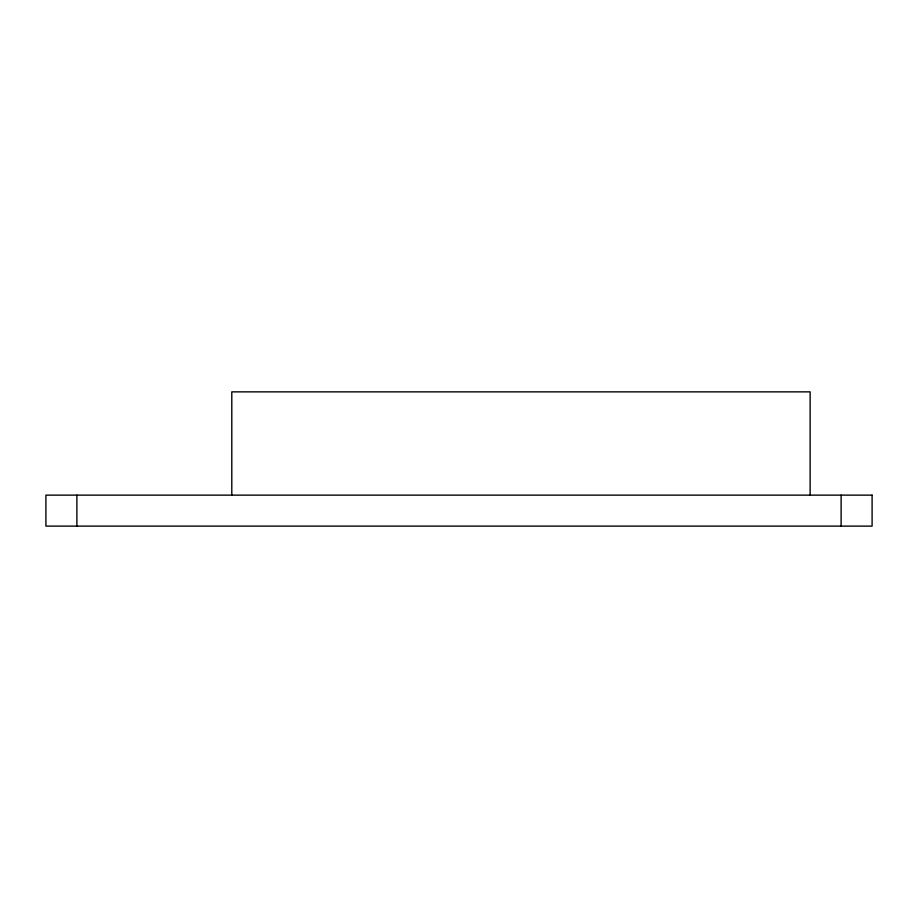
<?xml version="1.0" encoding="UTF-8"?>
<svg xmlns="http://www.w3.org/2000/svg" width="918" height="918" viewBox="0 0 918 918"><rect width="100%" height="100%" fill="white"/><g stroke="black" fill="none" stroke-linecap="round" stroke-linejoin="round"><path stroke-width="1.38" d="M841.117 495.135L841.117 526.117M810.135 495.135L810.135 391.86L231.795 391.86L231.795 495.135M76.882 495.135L76.882 526.117M872.1 495.135L45.9 495.135L45.9 526.117L872.1 526.117L872.1 495.135"/></g></svg>
